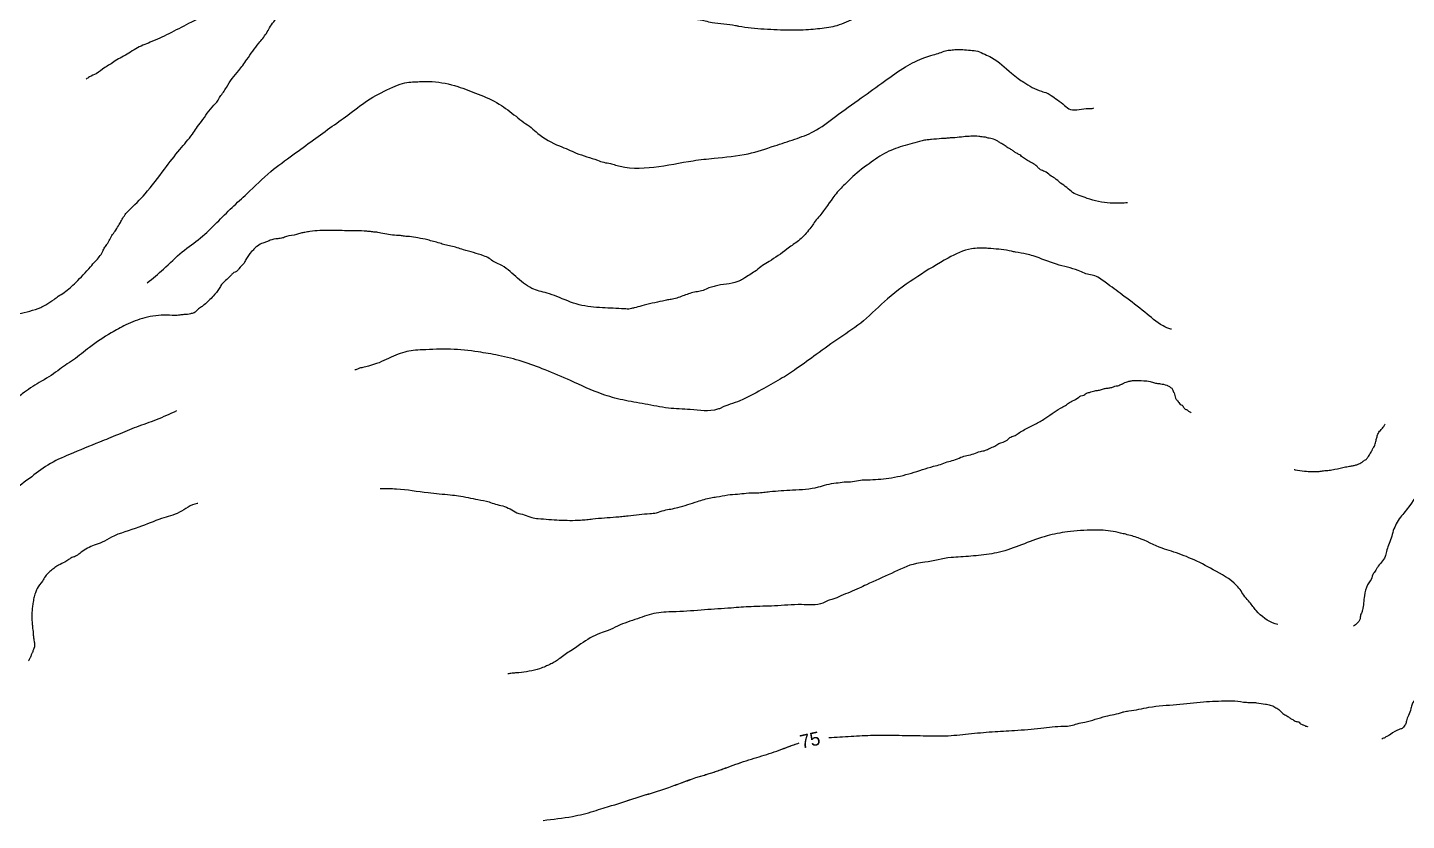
# Model space of a CAD drawing. Extents: x 366044 to 388405, y 4538112 to 4547939.
# Drawn here: x 384464.8 to 384607.1, y 4538176.1 to 4538257.9 of the extents above; entities that cross this region are included whole.
import ezdxf

# ---------------------------------------------------------------- set-up
doc = ezdxf.new("R2010")
doc.units = 0
for name, color, linetype in [('_DOSYADAN_EKLENDI', 7, 'Continuous'), ('Egri_1m', 7, 'Continuous'), ('NADI', 7, 'Continuous'), ('NKOT', 7, 'Continuous')]:
    doc.layers.add(name, color=color, linetype=linetype)

msp = doc.modelspace()

# ---------------------------------------------------------------- linework, layer by layer
at = {"layer": '_DOSYADAN_EKLENDI'}
for points in [[(384500.34, 4538266.9), (384500.22, 4538266.93), (384499.66, 4538266.94), (384496.69, 4538266.43), (384494.51, 4538265.56), (384492.35, 4538264.57), (384490.43, 4538263.6), (384487.83, 4538261.97), (384485.75, 4538260.66), (384483.68, 4538259.49), (384481.4, 4538258.33), (384479.36, 4538257.28), (384477.44, 4538256.4), (384476.68, 4538256.09), (384475.94, 4538255.73), (384475.23, 4538255.27), (384474.49, 4538254.87), (384473.81, 4538254.47), (384473.27, 4538254.1), (384472.74, 4538253.79), (384471.85, 4538253.16), (384471.17, 4538252.82), (384470.81, 4538252.59)], [(384500.34, 4538266.9), (384500.22, 4538266.93), (384499.66, 4538266.94), (384496.69, 4538266.43), (384494.51, 4538265.56), (384492.35, 4538264.57), (384490.43, 4538263.6), (384487.83, 4538261.97), (384485.75, 4538260.66), (384483.68, 4538259.49), (384481.4, 4538258.33), (384479.36, 4538257.28), (384477.44, 4538256.4), (384476.68, 4538256.09), (384475.94, 4538255.73), (384475.23, 4538255.27), (384474.49, 4538254.87), (384473.81, 4538254.47), (384473.27, 4538254.1), (384472.74, 4538253.79), (384471.85, 4538253.16), (384471.17, 4538252.82), (384470.81, 4538252.59)], [(384477.12, 4538231.57), (384478.81, 4538232.99), (384480.74, 4538234.77), (384482.62, 4538236.21), (384484.31, 4538237.79), (384485.89, 4538239.35), (384487.41, 4538240.76), (384489.88, 4538243.06), (384492.17, 4538244.78), (384494.28, 4538246.33), (384496.23, 4538247.73), (384498.04, 4538249.05), (384500.15, 4538250.57), (384502.46, 4538251.76), (384503.49, 4538252.16), (384504.34, 4538252.29), (384505.05, 4538252.33), (384505.75, 4538252.35), (384506.54, 4538252.34), (384509.17, 4538251.83), (384511.27, 4538251.06), (384513.45, 4538250.02), (384515.19, 4538248.76), (384516, 4538248.13), (384516.75, 4538247.59), (384517.44, 4538247), (384519.68, 4538245.7), (384520.58, 4538245.33), (384521.4, 4538244.97), (384523.61, 4538244.23), (384524.25, 4538244.01), (384524.93, 4538243.88), (384525.45, 4538243.73), (384533.49, 4538244.18), (384535.63, 4538244.43), (384539.16, 4538244.9), (384541.87, 4538245.71), (384543.96, 4538246.4), (384545.91, 4538247.19), (384548.16, 4538248.74), (384550.83, 4538250.66), (384553.24, 4538252.4), (384555.4, 4538253.86), (384557.38, 4538254.83), (384558.24, 4538255.11), (384558.92, 4538255.3), (384559.53, 4538255.52), (384560.06, 4538255.6), (384560.65, 4538255.65), (384561.3, 4538255.64), (384562.09, 4538255.57), (384562.85, 4538255.47), (384563.57, 4538255.16), (384564.27, 4538254.83), (384566.33, 4538253.21), (384567.02, 4538252.67), (384567.6, 4538252.28), (384569.43, 4538251.34), (384570.01, 4538251.16), (384570.42, 4538250.91), (384571.09, 4538250.46), (384571.81, 4538249.89), (384572.42, 4538249.47), (384573.33, 4538249.46), (384574.3, 4538249.56), (384574.68, 4538249.58), (384574.82, 4538249.62)], [(384477.12, 4538231.57), (384478.81, 4538232.99), (384480.74, 4538234.77), (384482.62, 4538236.21), (384484.31, 4538237.79), (384485.89, 4538239.35), (384487.41, 4538240.76), (384489.88, 4538243.06), (384492.17, 4538244.78), (384494.28, 4538246.33), (384496.23, 4538247.73), (384498.04, 4538249.05), (384500.15, 4538250.57), (384502.46, 4538251.76), (384503.49, 4538252.16), (384504.34, 4538252.29), (384505.05, 4538252.33), (384505.75, 4538252.35), (384506.54, 4538252.34), (384509.17, 4538251.83), (384511.27, 4538251.06), (384513.45, 4538250.02), (384515.19, 4538248.76), (384516, 4538248.13), (384516.75, 4538247.59), (384517.44, 4538247), (384519.68, 4538245.7), (384520.58, 4538245.33), (384521.4, 4538244.97), (384523.61, 4538244.23), (384524.25, 4538244.01), (384524.93, 4538243.88), (384525.45, 4538243.73), (384533.49, 4538244.18), (384535.63, 4538244.43), (384539.16, 4538244.9), (384541.87, 4538245.71), (384543.96, 4538246.4), (384545.91, 4538247.19), (384548.16, 4538248.74), (384550.83, 4538250.66), (384553.24, 4538252.4), (384555.4, 4538253.86), (384557.38, 4538254.83), (384558.24, 4538255.11), (384558.92, 4538255.3), (384559.53, 4538255.52), (384560.06, 4538255.6), (384560.65, 4538255.65), (384561.3, 4538255.64), (384562.09, 4538255.57), (384562.85, 4538255.47), (384563.57, 4538255.16), (384564.27, 4538254.83), (384566.33, 4538253.21), (384567.02, 4538252.67), (384567.6, 4538252.28), (384569.43, 4538251.34), (384570.01, 4538251.16), (384570.42, 4538250.91), (384571.09, 4538250.46), (384571.81, 4538249.89), (384572.42, 4538249.47), (384573.33, 4538249.46), (384574.3, 4538249.56), (384574.68, 4538249.58), (384574.82, 4538249.62)], [(384582.84, 4538226.77), (384582.77, 4538226.79), (384581.98, 4538227.13), (384580.1, 4538228.54), (384577.98, 4538230.17), (384576.29, 4538231.43), (384575.71, 4538231.85), (384575.1, 4538232.22), (384574.49, 4538232.4), (384573.87, 4538232.56), (384573.23, 4538232.83), (384570.98, 4538233.49), (384568.58, 4538234.35), (384567.88, 4538234.54), (384566.76, 4538234.74), (384566.35, 4538234.83), (384564.21, 4538235.1), (384563.6, 4538235.14), (384562.98, 4538235.15), (384562.21, 4538235.08), (384559.79, 4538234.12), (384556.67, 4538232.23), (384553.54, 4538229.93), (384551.06, 4538227.65), (384548.62, 4538225.9), (384546.18, 4538224.17), (384544.16, 4538222.71), (384542.46, 4538221.62), (384540.51, 4538220.53), (384538.31, 4538219.4), (384537.28, 4538219.03), (384536.45, 4538218.69), (384536.33, 4538218.63), (384536.18, 4538218.58), (384536, 4538218.52), (384533.18, 4538218.48), (384530.92, 4538218.64), (384528.51, 4538219.06), (384526.2, 4538219.48), (384524.09, 4538220.08), (384520.82, 4538221.48), (384518.2, 4538222.59), (384515.83, 4538223.45), (384513.37, 4538224.08), (384511.29, 4538224.44), (384508.44, 4538224.72), (384505.53, 4538224.65), (384504.59, 4538224.58), (384503.7, 4538224.42), (384502.79, 4538224.11), (384500.8, 4538223.23), (384499.97, 4538222.98), (384499.38, 4538222.84), (384498.91, 4538222.7), (384498.73, 4538222.62), (384498.55, 4538222.58)], [(384582.84, 4538226.77), (384582.77, 4538226.79), (384581.98, 4538227.13), (384580.1, 4538228.54), (384577.98, 4538230.17), (384576.29, 4538231.43), (384575.71, 4538231.85), (384575.1, 4538232.22), (384574.49, 4538232.4), (384573.87, 4538232.56), (384573.23, 4538232.83), (384570.98, 4538233.49), (384568.58, 4538234.35), (384567.88, 4538234.54), (384566.76, 4538234.74), (384566.35, 4538234.83), (384564.21, 4538235.1), (384563.6, 4538235.14), (384562.98, 4538235.15), (384562.21, 4538235.08), (384559.79, 4538234.12), (384556.67, 4538232.23), (384553.54, 4538229.93), (384551.06, 4538227.65), (384548.62, 4538225.9), (384546.18, 4538224.17), (384544.16, 4538222.71), (384542.46, 4538221.62), (384540.51, 4538220.53), (384538.31, 4538219.4), (384537.28, 4538219.03), (384536.45, 4538218.69), (384536.33, 4538218.63), (384536.18, 4538218.58), (384536, 4538218.52), (384533.18, 4538218.48), (384530.92, 4538218.64), (384528.51, 4538219.06), (384526.2, 4538219.48), (384524.09, 4538220.08), (384520.82, 4538221.48), (384518.2, 4538222.59), (384515.83, 4538223.45), (384513.37, 4538224.08), (384511.29, 4538224.44), (384508.44, 4538224.72), (384505.53, 4538224.65), (384504.59, 4538224.58), (384503.7, 4538224.42), (384502.79, 4538224.11), (384500.8, 4538223.23), (384499.97, 4538222.98), (384499.38, 4538222.84), (384498.91, 4538222.7), (384498.73, 4538222.62), (384498.55, 4538222.58)], [(384480.15, 4538218.35), (384478.05, 4538217.43), (384476.02, 4538216.68), (384474.07, 4538215.89), (384472.21, 4538215.13), (384469.11, 4538213.86), (384466.86, 4538212.76), (384464.96, 4538211.38), (384462.91, 4538209.74), (384461.48, 4538207.95), (384460.04, 4538206.1), (384458.6, 4538204.33), (384457.31, 4538202.63), (384456.77, 4538201.87), (384456.23, 4538201.24), (384455, 4538199.62), (384454.47, 4538198.92), (384453.99, 4538198.26), (384453.6, 4538197.82), (384453.24, 4538197.33), (384453.11, 4538196.89), (384453.01, 4538196.22), (384452.94, 4538195.43), (384452.84, 4538194.64), (384452.8, 4538192.24), (384452.78, 4538191.06), (384452.75, 4538190.92), (384452.69, 4538190.83), (384452.57, 4538190.72), (384452.48, 4538190.6), (384452.3, 4538190.43), (384452.06, 4538190.31), (384451.92, 4538190.23), (384451.68, 4538190.06), (384451.41, 4538190), (384451.06, 4538189.89), (384450.97, 4538189.83), (384450.61, 4538189.49), (384450.44, 4538189.43), (384450.43, 4538189.43)], [(384480.15, 4538218.35), (384478.05, 4538217.43), (384476.02, 4538216.68), (384474.07, 4538215.89), (384472.21, 4538215.13), (384469.11, 4538213.86), (384466.86, 4538212.76), (384464.96, 4538211.38), (384462.91, 4538209.74), (384461.48, 4538207.95), (384460.04, 4538206.1), (384458.6, 4538204.33), (384457.31, 4538202.63), (384456.77, 4538201.87), (384456.23, 4538201.24), (384455, 4538199.62), (384454.47, 4538198.92), (384453.99, 4538198.26), (384453.6, 4538197.82), (384453.24, 4538197.33), (384453.11, 4538196.89), (384453.01, 4538196.22), (384452.94, 4538195.43), (384452.84, 4538194.64), (384452.8, 4538192.24), (384452.78, 4538191.06), (384452.75, 4538190.92), (384452.69, 4538190.83), (384452.57, 4538190.72), (384452.48, 4538190.6), (384452.3, 4538190.43), (384452.06, 4538190.31), (384451.92, 4538190.23), (384451.68, 4538190.06), (384451.41, 4538190), (384451.06, 4538189.89), (384450.97, 4538189.83), (384450.61, 4538189.49), (384450.44, 4538189.43), (384450.43, 4538189.43)], [(384614.54, 4538217.12), (384613.86, 4538216.13), (384611.94, 4538213.72), (384610.14, 4538211.84), (384609.57, 4538211.17), (384608.95, 4538210.51), (384607.44, 4538208.59), (384606.96, 4538207.95), (384606.48, 4538207.37), (384606.06, 4538206.7), (384605.75, 4538206), (384605.53, 4538205.21), (384605.26, 4538204.48), (384605.04, 4538203.84), (384604.91, 4538203.31), (384604.1, 4538202.17), (384603.95, 4538201.91), (384603.8, 4538201.71), (384603.65, 4538201.45), (384603.37, 4538200.8), (384603.1, 4538200.4), (384602.76, 4538199.26), (384602.56, 4538197.79), (384602.46, 4538197.47), (384602.37, 4538197.26), (384602.31, 4538196.88), (384601.97, 4538196.39), (384601.68, 4538196.16), (384601.64, 4538196.14)], [(384614.54, 4538217.12), (384613.86, 4538216.13), (384611.94, 4538213.72), (384610.14, 4538211.84), (384609.57, 4538211.17), (384608.95, 4538210.51), (384607.44, 4538208.59), (384606.96, 4538207.95), (384606.48, 4538207.37), (384606.06, 4538206.7), (384605.75, 4538206), (384605.53, 4538205.21), (384605.26, 4538204.48), (384605.04, 4538203.84), (384604.91, 4538203.31), (384604.1, 4538202.17), (384603.95, 4538201.91), (384603.8, 4538201.71), (384603.65, 4538201.45), (384603.37, 4538200.8), (384603.1, 4538200.4), (384602.76, 4538199.26), (384602.56, 4538197.79), (384602.46, 4538197.47), (384602.37, 4538197.26), (384602.31, 4538196.88), (384601.97, 4538196.39), (384601.68, 4538196.16), (384601.64, 4538196.14)], [(384593.84, 4538196.29), (384593.56, 4538196.38), (384591.59, 4538197.74), (384590.92, 4538198.6), (384590.43, 4538199.17), (384590.03, 4538199.76), (384589.57, 4538200.33), (384587.16, 4538201.96), (384584.91, 4538203.09), (384582.84, 4538203.86), (384581.9, 4538204.17), (384579.42, 4538205.24), (384578.13, 4538205.61), (384577.6, 4538205.74), (384575.52, 4538206.04), (384574.84, 4538206.05), (384572.1, 4538205.86), (384570.01, 4538205.45), (384567.67, 4538204.64), (384565.36, 4538203.83), (384563.21, 4538203.45), (384561.09, 4538203.28), (384560.12, 4538203.21), (384557.38, 4538202.72), (384556.52, 4538202.59), (384553.94, 4538201.58), (384551.37, 4538200.41), (384550.6, 4538200.04), (384548.73, 4538199.25), (384547.9, 4538198.91), (384547.4, 4538198.77), (384546.86, 4538198.52), (384544.66, 4538198.35), (384541.86, 4538198.22), (384539.45, 4538198.14), (384537.41, 4538198), (384534.65, 4538197.81), (384531.73, 4538197.62), (384529.67, 4538197.48), (384527.72, 4538196.9), (384525.68, 4538196.14), (384524.7, 4538195.68), (384523.9, 4538195.4), (384521.88, 4538194.29), (384521.32, 4538193.89), (384520.69, 4538193.49), (384519.59, 4538192.71), (384519.14, 4538192.42), (384518.67, 4538192.17), (384518.23, 4538191.97), (384517.63, 4538191.74), (384516.54, 4538191.47), (384515.48, 4538191.31), (384515.04, 4538191.29), (384514.54, 4538191.24), (384514.33, 4538191.2)], [(384593.84, 4538196.29), (384593.56, 4538196.38), (384591.59, 4538197.74), (384590.92, 4538198.6), (384590.43, 4538199.17), (384590.03, 4538199.76), (384589.57, 4538200.33), (384587.16, 4538201.96), (384584.91, 4538203.09), (384582.84, 4538203.86), (384581.9, 4538204.17), (384579.42, 4538205.24), (384578.13, 4538205.61), (384577.6, 4538205.74), (384575.52, 4538206.04), (384574.84, 4538206.05), (384572.1, 4538205.86), (384570.01, 4538205.45), (384567.67, 4538204.64), (384565.36, 4538203.83), (384563.21, 4538203.45), (384561.09, 4538203.28), (384560.12, 4538203.21), (384557.38, 4538202.72), (384556.52, 4538202.59), (384553.94, 4538201.58), (384551.37, 4538200.41), (384550.6, 4538200.04), (384548.73, 4538199.25), (384547.9, 4538198.91), (384547.4, 4538198.77), (384546.86, 4538198.52), (384544.66, 4538198.35), (384541.86, 4538198.22), (384539.45, 4538198.14), (384537.41, 4538198), (384534.65, 4538197.81), (384531.73, 4538197.62), (384529.67, 4538197.48), (384527.72, 4538196.9), (384525.68, 4538196.14), (384524.7, 4538195.68), (384523.9, 4538195.4), (384521.88, 4538194.29), (384521.32, 4538193.89), (384520.69, 4538193.49), (384519.59, 4538192.71), (384519.14, 4538192.42), (384518.67, 4538192.17), (384518.23, 4538191.97), (384517.63, 4538191.74), (384516.54, 4538191.47), (384515.48, 4538191.31), (384515.04, 4538191.29), (384514.54, 4538191.24), (384514.33, 4538191.2)]]:
    msp.add_spline(points, degree=3, dxfattribs=at)
at = {"layer": 'Egri_1m'}
for points in [[(384439.91, 4538214.14), (384440.14, 4538214.27), (384440.53, 4538214.53), (384440.91, 4538214.7), (384441.21, 4538214.93), (384441.62, 4538215.18), (384442.54, 4538215.84), (384443.04, 4538216.16), (384443.43, 4538216.47), (384443.82, 4538216.96), (384444.24, 4538217.57), (384444.75, 4538218.18), (384446.16, 4538220.03), (384446.66, 4538220.66), (384447.11, 4538221.18), (384447.17, 4538221.3), (384447.29, 4538221.41), (384447.5, 4538221.5), (384448.06, 4538221.64), (384450.4, 4538223.24), (384451.14, 4538223.75), (384451.91, 4538224.09), (384454.06, 4538224.85), (384454.73, 4538225.1), (384455.38, 4538225.38), (384457.41, 4538225.81), (384458.27, 4538226.09), (384459.12, 4538226.49), (384459.98, 4538226.94), (384460.86, 4538227.22), (384461.66, 4538227.62), (384463.84, 4538228.37), (384466.13, 4538229.04), (384466.64, 4538229.29), (384467.5, 4538229.86), (384467.94, 4538230.18), (384468.56, 4538230.58), (384469.16, 4538231.06), (384469.75, 4538231.61), (384471.27, 4538233.23), (384471.78, 4538233.8), (384472.5, 4538234.76), (384472.68, 4538235.14), (384472.95, 4538235.51), (384473.13, 4538235.8), (384473.25, 4538236.06), (384473.55, 4538236.56), (384473.88, 4538237.02), (384474.24, 4538237.6), (384474.46, 4538238.01), (384475.12, 4538238.93), (384475.21, 4538239.02), (384476.9, 4538240.75), (384478.91, 4538243.32), (384480.5, 4538245.34), (384481.78, 4538246.93), (384482.2, 4538247.54), (384482.71, 4538248.21), (384484, 4538249.91), (384484.39, 4538250.32), (384484.66, 4538250.81), (384484.99, 4538251.24), (384485.29, 4538251.74), (384486.58, 4538253.5), (384487, 4538254.02), (384487.42, 4538254.63), (384488.65, 4538256.31), (384489.42, 4538257.32), (384489.76, 4538257.9), (384490.18, 4538258.51), (384491.43, 4538260.21), (384491.7, 4538260.53), (384491.94, 4538260.73), (384493.86, 4538261.87), (384495.99, 4538263.07), (384498.15, 4538263.97), (384499.09, 4538264.16), (384500.03, 4538264.4), (384502.64, 4538264.6), (384503.46, 4538264.67), (384504.28, 4538264.69), (384506.65, 4538264.65), (384507.44, 4538264.63), (384508.2, 4538264.53), (384510.51, 4538264.32), (384511.27, 4538264.25), (384512.06, 4538264.12), (384514.1, 4538263.58), (384516.61, 4538263.22), (384518.89, 4538262.83), (384519.59, 4538262.64), (384522.01, 4538261.72), (384523.93, 4538260.93), (384524.83, 4538260.56), (384525.67, 4538260.26), (384526.43, 4538260.07), (384527.19, 4538259.79), (384527.89, 4538259.69), (384528.56, 4538259.53), (384530.87, 4538259.26), (384531.45, 4538259.16), (384532.07, 4538259.09), (384532.59, 4538259), (384534.72, 4538258.61), (384535.43, 4538258.45), (384537.85, 4538258.15), (384538.17, 4538258.08), (384540.8, 4538257.78), (384543.52, 4538257.67), (384545.64, 4538257.75), (384546.54, 4538257.83), (384547.48, 4538257.96), (384548.34, 4538258.15), (384550.25, 4538258.91), (384552.9, 4538259.74), (384553.43, 4538259.85), (384555.65, 4538261.36), (384556.81, 4538262.14), (384557.31, 4538262.39), (384557.61, 4538262.56), (384557.9, 4538262.64), (384558.14, 4538262.76), (384558.52, 4538262.84), (384558.93, 4538262.95), (384559.31, 4538263.03), (384559.64, 4538263.11), (384559.96, 4538263.22), (384561.96, 4538263.75), (384562.37, 4538263.83), (384563.28, 4538263.93), (384564.31, 4538263.97), (384564.92, 4538263.96), (384566.39, 4538264.11), (384566.68, 4538264.2), (384567.42, 4538264.33), (384568.15, 4538264.49), (384568.42, 4538264.58), (384568.63, 4538264.69), (384568.8, 4538264.75), (384568.89, 4538264.8), (384569.01, 4538264.86), (384569.13, 4538264.97), (384569.16, 4538264.99)], [(384439.91, 4538214.14), (384440.14, 4538214.27), (384440.53, 4538214.53), (384440.91, 4538214.7), (384441.21, 4538214.93), (384441.62, 4538215.18), (384442.54, 4538215.84), (384443.04, 4538216.16), (384443.43, 4538216.47), (384443.82, 4538216.96), (384444.24, 4538217.57), (384444.75, 4538218.18), (384446.16, 4538220.03), (384446.66, 4538220.66), (384447.11, 4538221.18), (384447.17, 4538221.3), (384447.29, 4538221.41), (384447.5, 4538221.5), (384448.06, 4538221.64), (384450.4, 4538223.24), (384451.14, 4538223.75), (384451.91, 4538224.09), (384454.06, 4538224.85), (384454.73, 4538225.1), (384455.38, 4538225.38), (384457.41, 4538225.81), (384458.27, 4538226.09), (384459.12, 4538226.49), (384459.98, 4538226.94), (384460.86, 4538227.22), (384461.66, 4538227.62), (384463.84, 4538228.37), (384466.13, 4538229.04), (384466.64, 4538229.29), (384467.5, 4538229.86), (384467.94, 4538230.18), (384468.56, 4538230.58), (384469.16, 4538231.06), (384469.75, 4538231.61), (384471.27, 4538233.23), (384471.78, 4538233.8), (384472.5, 4538234.76), (384472.68, 4538235.14), (384472.95, 4538235.51), (384473.13, 4538235.8), (384473.25, 4538236.06), (384473.55, 4538236.56), (384473.88, 4538237.02), (384474.24, 4538237.6), (384474.46, 4538238.01), (384475.12, 4538238.93), (384475.21, 4538239.02), (384476.9, 4538240.75), (384478.91, 4538243.32), (384480.5, 4538245.34), (384481.78, 4538246.93), (384482.2, 4538247.54), (384482.71, 4538248.21), (384484, 4538249.91), (384484.39, 4538250.32), (384484.66, 4538250.81), (384484.99, 4538251.24), (384485.29, 4538251.74), (384486.58, 4538253.5), (384487, 4538254.02), (384487.42, 4538254.63), (384488.65, 4538256.31), (384489.42, 4538257.32), (384489.76, 4538257.9), (384490.18, 4538258.51), (384491.43, 4538260.21), (384491.7, 4538260.53), (384491.94, 4538260.73), (384493.86, 4538261.87), (384495.99, 4538263.07), (384498.15, 4538263.97), (384499.09, 4538264.16), (384500.03, 4538264.4), (384502.64, 4538264.6), (384503.46, 4538264.67), (384504.28, 4538264.69), (384506.65, 4538264.65), (384507.44, 4538264.63), (384508.2, 4538264.53), (384510.51, 4538264.32), (384511.27, 4538264.25), (384512.06, 4538264.12), (384514.1, 4538263.58), (384516.61, 4538263.22), (384518.89, 4538262.83), (384519.59, 4538262.64), (384522.01, 4538261.72), (384523.93, 4538260.93), (384524.83, 4538260.56), (384525.67, 4538260.26), (384526.43, 4538260.07), (384527.19, 4538259.79), (384527.89, 4538259.69), (384528.56, 4538259.53), (384530.87, 4538259.26), (384531.45, 4538259.16), (384532.07, 4538259.09), (384532.59, 4538259), (384534.72, 4538258.61), (384535.43, 4538258.45), (384537.85, 4538258.15), (384538.17, 4538258.08), (384540.8, 4538257.78), (384543.52, 4538257.67), (384545.64, 4538257.75), (384546.54, 4538257.83), (384547.48, 4538257.96), (384548.34, 4538258.15), (384550.25, 4538258.91), (384552.9, 4538259.74), (384553.43, 4538259.85), (384555.65, 4538261.36), (384556.81, 4538262.14), (384557.31, 4538262.39), (384557.61, 4538262.56), (384557.9, 4538262.64), (384558.14, 4538262.76), (384558.52, 4538262.84), (384558.93, 4538262.95), (384559.31, 4538263.03), (384559.64, 4538263.11), (384559.96, 4538263.22), (384561.96, 4538263.75), (384562.37, 4538263.83), (384563.28, 4538263.93), (384564.31, 4538263.97), (384564.92, 4538263.96), (384566.39, 4538264.11), (384566.68, 4538264.2), (384567.42, 4538264.33), (384568.15, 4538264.49), (384568.42, 4538264.58), (384568.63, 4538264.69), (384568.8, 4538264.75), (384568.89, 4538264.8), (384569.01, 4538264.86), (384569.13, 4538264.97), (384569.16, 4538264.99)], [(384578.32, 4538239.82), (384577.96, 4538239.81), (384577.29, 4538239.8), (384576.53, 4538239.81), (384574.13, 4538240.29), (384573.32, 4538240.59), (384572.65, 4538240.9), (384572.04, 4538241.41), (384571.41, 4538241.86), (384570.8, 4538242.37), (384570.31, 4538242.67), (384569.76, 4538243.06), (384569.52, 4538243.15), (384569.18, 4538243.36), (384568.95, 4538243.6), (384567.99, 4538244.2), (384567.58, 4538244.47), (384567.18, 4538244.77), (384566.86, 4538244.95), (384566.57, 4538245.13), (384566.28, 4538245.34), (384565.96, 4538245.52), (384565.58, 4538245.79), (384565.21, 4538246), (384564.92, 4538246.18), (384564.34, 4538246.43), (384564.04, 4538246.49), (384563.84, 4538246.55), (384563.46, 4538246.62), (384563.17, 4538246.65), (384562.96, 4538246.68), (384562.14, 4538246.7), (384561.38, 4538246.65), (384560.5, 4538246.55), (384560, 4538246.53), (384559.56, 4538246.48), (384559.12, 4538246.46), (384558.07, 4538246.36), (384557.63, 4538246.33), (384557.1, 4538246.23), (384555.1, 4538245.67), (384553.21, 4538244.92), (384551.43, 4538243.71), (384550.84, 4538243.29), (384549.14, 4538241.73), (384548.61, 4538241.21), (384548.1, 4538240.61), (384546.54, 4538238.5), (384546.06, 4538237.92), (384545.73, 4538237.43), (384545.28, 4538236.85), (384544.75, 4538236.27), (384544.21, 4538235.81), (384543.68, 4538235.44), (384543.15, 4538235.04), (384541.31, 4538233.78), (384540.63, 4538233.35), (384540, 4538232.86), (384538.82, 4538232.09), (384538.35, 4538231.81), (384537.2, 4538231.48), (384536.02, 4538231.29), (384535.5, 4538231.15), (384534.97, 4538230.99), (384534.35, 4538230.73), (384533.76, 4538230.63), (384532.55, 4538230.27), (384531.93, 4538230.04), (384531.34, 4538229.88), (384530.84, 4538229.8), (384530.32, 4538229.69), (384528.17, 4538229.2), (384527.38, 4538228.98), (384527.23, 4538228.95), (384526.99, 4538228.89), (384526.35, 4538228.88), (384524.12, 4538229), (384521.7, 4538229.31), (384519.4, 4538230.16), (384518.41, 4538230.5), (384517.59, 4538230.72), (384516.84, 4538231), (384515.16, 4538232.23), (384513.51, 4538233.46), (384512.93, 4538233.73), (384512.41, 4538234.09), (384511.85, 4538234.36), (384509.76, 4538234.98), (384508.47, 4538235.36), (384507.86, 4538235.48), (384507.31, 4538235.67), (384506.67, 4538235.83), (384506.08, 4538236.01), (384505.06, 4538236.2), (384504.18, 4538236.34), (384503.69, 4538236.37), (384503.28, 4538236.44), (384502.87, 4538236.47), (384501.23, 4538236.71), (384500.94, 4538236.77), (384500.53, 4538236.81), (384500.04, 4538236.87), (384499.51, 4538236.91), (384497.49, 4538236.95), (384495.47, 4538236.98), (384494.94, 4538236.96), (384493.91, 4538236.86), (384493.39, 4538236.78), (384492.97, 4538236.7), (384492.53, 4538236.56), (384491.5, 4538236.34), (384491.09, 4538236.2), (384490.59, 4538236.12), (384489.8, 4538235.96), (384489.44, 4538235.79), (384489.06, 4538235.68), (384488.5, 4538235.37), (384488.2, 4538235.11), (384487.9, 4538234.79), (384487.3, 4538233.98), (384487.12, 4538233.6), (384486.59, 4538233.03), (384486.35, 4538232.74), (384486.08, 4538232.63), (384485.87, 4538232.45), (384485.66, 4538232.22), (384484.8, 4538231.39), (384484.56, 4538230.98), (384483.93, 4538230.2), (384483.01, 4538229.31), (384482.71, 4538229.08), (384482.33, 4538228.82), (384481.97, 4538228.48), (384481.76, 4538228.42), (384481.59, 4538228.37), (384481.29, 4538228.31), (384480.91, 4538228.29), (384480.5, 4538228.24), (384480.21, 4538228.21), (384479.15, 4538228.23), (384476.87, 4538227.95), (384474.92, 4538227.22), (384474.15, 4538226.82), (384473.41, 4538226.4), (384471.16, 4538224.91), (384469.5, 4538223.62), (384468.67, 4538223.08), (384467.9, 4538222.5), (384465.98, 4538221.28), (384464.23, 4538220.11), (384463.69, 4538219.7), (384463.04, 4538219.31), (384462.33, 4538218.82), (384461.68, 4538218.3), (384459.43, 4538216.67), (384458.8, 4538216.33), (384458.18, 4538215.84), (384456.49, 4538214.7), (384456.08, 4538214.36), (384454.35, 4538212.66), (384453.78, 4538212.08), (384453.48, 4538211.65), (384452.22, 4538209.94), (384450.96, 4538208.11), (384450.66, 4538207.5), (384449.04, 4538205.19), (384448.44, 4538204.38), (384448.32, 4538204.18), (384448.11, 4538203.68), (384447.18, 4538200.94), (384446.94, 4538200.13), (384446.83, 4538199.37), (384446.8, 4538198.84), (384446.49, 4538196.56), (384446.46, 4538196.09), (384446.37, 4538195.89), (384446.27, 4538195.48), (384446.17, 4538194.96), (384445.99, 4538194.37), (384445.89, 4538193.88), (384445.73, 4538193.18), (384445.7, 4538192.89), (384445.55, 4538192.36), (384445.36, 4538191.6), (384445.23, 4538191.28), (384444.58, 4538190.53), (384444.13, 4538190.16), (384443.04, 4538189.42), (384442.51, 4538189.22), (384441.47, 4538188.68), (384440.62, 4538188.37), (384440.35, 4538188.26), (384440.05, 4538187.97), (384439.99, 4538187.88), (384439.9, 4538187.8), (384439.81, 4538187.68), (384439.72, 4538187.51), (384439.6, 4538187.22), (384439.51, 4538187.04), (384439.46, 4538186.96)], [(384578.32, 4538239.82), (384577.96, 4538239.81), (384577.29, 4538239.8), (384576.53, 4538239.81), (384574.13, 4538240.29), (384573.32, 4538240.59), (384572.65, 4538240.9), (384572.04, 4538241.41), (384571.41, 4538241.86), (384570.8, 4538242.37), (384570.31, 4538242.67), (384569.76, 4538243.06), (384569.52, 4538243.15), (384569.18, 4538243.36), (384568.95, 4538243.6), (384567.99, 4538244.2), (384567.58, 4538244.47), (384567.18, 4538244.77), (384566.86, 4538244.95), (384566.57, 4538245.13), (384566.28, 4538245.34), (384565.96, 4538245.52), (384565.58, 4538245.79), (384565.21, 4538246), (384564.92, 4538246.18), (384564.34, 4538246.43), (384564.04, 4538246.49), (384563.84, 4538246.55), (384563.46, 4538246.62), (384563.17, 4538246.65), (384562.96, 4538246.68), (384562.14, 4538246.7), (384561.38, 4538246.65), (384560.5, 4538246.55), (384560, 4538246.53), (384559.56, 4538246.48), (384559.12, 4538246.46), (384558.07, 4538246.36), (384557.63, 4538246.33), (384557.1, 4538246.23), (384555.1, 4538245.67), (384553.21, 4538244.92), (384551.43, 4538243.71), (384550.84, 4538243.29), (384549.14, 4538241.73), (384548.61, 4538241.21), (384548.1, 4538240.61), (384546.54, 4538238.5), (384546.06, 4538237.92), (384545.73, 4538237.43), (384545.28, 4538236.85), (384544.75, 4538236.27), (384544.21, 4538235.81), (384543.68, 4538235.44), (384543.15, 4538235.04), (384541.31, 4538233.78), (384540.63, 4538233.35), (384540, 4538232.86), (384538.82, 4538232.09), (384538.35, 4538231.81), (384537.2, 4538231.48), (384536.02, 4538231.29), (384535.5, 4538231.15), (384534.97, 4538230.99), (384534.35, 4538230.73), (384533.76, 4538230.63), (384532.55, 4538230.27), (384531.93, 4538230.04), (384531.34, 4538229.88), (384530.84, 4538229.8), (384530.32, 4538229.69), (384528.17, 4538229.2), (384527.38, 4538228.98), (384527.23, 4538228.95), (384526.99, 4538228.89), (384526.35, 4538228.88), (384524.12, 4538229), (384521.7, 4538229.31), (384519.4, 4538230.16), (384518.41, 4538230.5), (384517.59, 4538230.72), (384516.84, 4538231), (384515.16, 4538232.23), (384513.51, 4538233.46), (384512.93, 4538233.73), (384512.41, 4538234.09), (384511.85, 4538234.36), (384509.76, 4538234.98), (384508.47, 4538235.36), (384507.86, 4538235.48), (384507.31, 4538235.67), (384506.67, 4538235.83), (384506.08, 4538236.01), (384505.06, 4538236.2), (384504.18, 4538236.34), (384503.69, 4538236.37), (384503.28, 4538236.44), (384502.87, 4538236.47), (384501.23, 4538236.71), (384500.94, 4538236.77), (384500.53, 4538236.81), (384500.04, 4538236.87), (384499.51, 4538236.91), (384497.49, 4538236.95), (384495.47, 4538236.98), (384494.94, 4538236.96), (384493.91, 4538236.86), (384493.39, 4538236.78), (384492.97, 4538236.7), (384492.53, 4538236.56), (384491.5, 4538236.34), (384491.09, 4538236.2), (384490.59, 4538236.12), (384489.8, 4538235.96), (384489.44, 4538235.79), (384489.06, 4538235.68), (384488.5, 4538235.37), (384488.2, 4538235.11), (384487.9, 4538234.79), (384487.3, 4538233.98), (384487.12, 4538233.6), (384486.59, 4538233.03), (384486.35, 4538232.74), (384486.08, 4538232.63), (384485.87, 4538232.45), (384485.66, 4538232.22), (384484.8, 4538231.39), (384484.56, 4538230.98), (384483.93, 4538230.2), (384483.01, 4538229.31), (384482.71, 4538229.08), (384482.33, 4538228.82), (384481.97, 4538228.48), (384481.76, 4538228.42), (384481.59, 4538228.37), (384481.29, 4538228.31), (384480.91, 4538228.29), (384480.5, 4538228.24), (384480.21, 4538228.21), (384479.15, 4538228.23), (384476.87, 4538227.95), (384474.92, 4538227.22), (384474.15, 4538226.82), (384473.41, 4538226.4), (384471.16, 4538224.91), (384469.5, 4538223.62), (384468.67, 4538223.08), (384467.9, 4538222.5), (384465.98, 4538221.28), (384464.23, 4538220.11), (384463.69, 4538219.7), (384463.04, 4538219.31), (384462.33, 4538218.82), (384461.68, 4538218.3), (384459.43, 4538216.67), (384458.8, 4538216.33), (384458.18, 4538215.84), (384456.49, 4538214.7), (384456.08, 4538214.36), (384454.35, 4538212.66), (384453.78, 4538212.08), (384453.48, 4538211.65), (384452.22, 4538209.94), (384450.96, 4538208.11), (384450.66, 4538207.5), (384449.04, 4538205.19), (384448.44, 4538204.38), (384448.32, 4538204.18), (384448.11, 4538203.68), (384447.18, 4538200.94), (384446.94, 4538200.13), (384446.83, 4538199.37), (384446.8, 4538198.84), (384446.49, 4538196.56), (384446.46, 4538196.09), (384446.37, 4538195.89), (384446.27, 4538195.48), (384446.17, 4538194.96), (384445.99, 4538194.37), (384445.89, 4538193.88), (384445.73, 4538193.18), (384445.7, 4538192.89), (384445.55, 4538192.36), (384445.36, 4538191.6), (384445.23, 4538191.28), (384444.58, 4538190.53), (384444.13, 4538190.16), (384443.04, 4538189.42), (384442.51, 4538189.22), (384441.47, 4538188.68), (384440.62, 4538188.37), (384440.35, 4538188.26), (384440.05, 4538187.97), (384439.99, 4538187.88), (384439.9, 4538187.8), (384439.81, 4538187.68), (384439.72, 4538187.51), (384439.6, 4538187.22), (384439.51, 4538187.04), (384439.46, 4538186.96)], [(384501.17, 4538210.33), (384502.85, 4538210.31), (384506.12, 4538209.91), (384508.41, 4538209.69), (384509.24, 4538209.59), (384511.26, 4538209.2), (384512.41, 4538208.95), (384513.06, 4538208.73), (384513.82, 4538208.54), (384514.58, 4538208.23), (384515.28, 4538207.84), (384516.04, 4538207.62), (384516.81, 4538207.34), (384517.48, 4538207.24), (384519.66, 4538207.08), (384521.84, 4538207.08), (384522.49, 4538207.13), (384523.11, 4538207.2), (384525.51, 4538207.4), (384526.13, 4538207.45), (384526.77, 4538207.53), (384529.02, 4538207.75), (384529.7, 4538207.83), (384530.47, 4538208.08), (384531.18, 4538208.22), (384531.89, 4538208.38), (384533.93, 4538209), (384534.62, 4538209.22), (384535.3, 4538209.39), (384535.89, 4538209.47), (384537.04, 4538209.68), (384538.05, 4538209.76), (384538.96, 4538209.86), (384540.08, 4538209.9), (384540.76, 4538209.95), (384541.38, 4538210.02), (384543.74, 4538210.19), (384546.4, 4538210.5), (384547.26, 4538210.75), (384548.24, 4538210.91), (384549.06, 4538211.02), (384549.92, 4538211.06), (384550.75, 4538211.2), (384551.49, 4538211.24), (384553.67, 4538211.41), (384556.01, 4538211.93), (384558.29, 4538212.63), (384559, 4538212.83), (384559.68, 4538213.08), (384560.39, 4538213.27), (384561.11, 4538213.56), (384561.73, 4538213.75), (384562.44, 4538213.92), (384563.12, 4538214.17), (384563.65, 4538214.28), (384564.07, 4538214.48), (384564.61, 4538214.71), (384565.02, 4538214.97), (384565.88, 4538215.34), (384566.18, 4538215.6), (384566.6, 4538215.77), (384567.02, 4538216.02), (384568.09, 4538216.63), (384568.65, 4538216.91), (384569.66, 4538217.48), (384571.39, 4538218.63), (384571.9, 4538218.92), (384572.32, 4538219.21), (384572.64, 4538219.38), (384573.24, 4538219.72), (384573.51, 4538219.9), (384573.8, 4538219.98), (384573.98, 4538220.12), (384574.19, 4538220.21), (384574.4, 4538220.26), (384574.93, 4538220.43), (384575.32, 4538220.48), (384575.73, 4538220.6), (384576.12, 4538220.68), (384576.5, 4538220.73), (384576.86, 4538220.84), (384577, 4538220.9), (384577.3, 4538220.95), (384577.72, 4538221.12), (384577.83, 4538221.15), (384577.92, 4538221.21), (384578.04, 4538221.27), (384578.28, 4538221.35), (384578.46, 4538221.41), (384578.58, 4538221.43), (384578.72, 4538221.46), (384578.93, 4538221.49), (384579.99, 4538221.47), (384580.64, 4538221.4), (384580.9, 4538221.31), (384581.31, 4538221.21), (384581.7, 4538221.15), (384582.37, 4538220.99), (384582.49, 4538220.93), (384582.63, 4538220.86), (384582.87, 4538220.68), (384582.95, 4538220.56), (384583.01, 4538220.39), (384583.12, 4538220.21), (384583.21, 4538219.94), (384583.26, 4538219.67), (384583.35, 4538219.55), (384583.41, 4538219.47), (384583.49, 4538219.38), (384583.61, 4538219.2), (384583.75, 4538219.02), (384583.96, 4538218.93), (384584.07, 4538218.78), (384584.16, 4538218.63), (384584.25, 4538218.54), (384584.39, 4538218.48), (384584.51, 4538218.42), (384584.6, 4538218.33), (384584.74, 4538218.26), (384584.87, 4538218.16)], [(384501.17, 4538210.33), (384502.85, 4538210.31), (384506.12, 4538209.91), (384508.41, 4538209.69), (384509.24, 4538209.59), (384511.26, 4538209.2), (384512.41, 4538208.95), (384513.06, 4538208.73), (384513.82, 4538208.54), (384514.58, 4538208.23), (384515.28, 4538207.84), (384516.04, 4538207.62), (384516.81, 4538207.34), (384517.48, 4538207.24), (384519.66, 4538207.08), (384521.84, 4538207.08), (384522.49, 4538207.13), (384523.11, 4538207.2), (384525.51, 4538207.4), (384526.13, 4538207.45), (384526.77, 4538207.53), (384529.02, 4538207.75), (384529.7, 4538207.83), (384530.47, 4538208.08), (384531.18, 4538208.22), (384531.89, 4538208.38), (384533.93, 4538209), (384534.62, 4538209.22), (384535.3, 4538209.39), (384535.89, 4538209.47), (384537.04, 4538209.68), (384538.05, 4538209.76), (384538.96, 4538209.86), (384540.08, 4538209.9), (384540.76, 4538209.95), (384541.38, 4538210.02), (384543.74, 4538210.19), (384546.4, 4538210.5), (384547.26, 4538210.75), (384548.24, 4538210.91), (384549.06, 4538211.02), (384549.92, 4538211.06), (384550.75, 4538211.2), (384551.49, 4538211.24), (384553.67, 4538211.41), (384556.01, 4538211.93), (384558.29, 4538212.63), (384559, 4538212.83), (384559.68, 4538213.08), (384560.39, 4538213.27), (384561.11, 4538213.56), (384561.73, 4538213.75), (384562.44, 4538213.92), (384563.12, 4538214.17), (384563.65, 4538214.28), (384564.07, 4538214.48), (384564.61, 4538214.71), (384565.02, 4538214.97), (384565.88, 4538215.34), (384566.18, 4538215.6), (384566.6, 4538215.77), (384567.02, 4538216.02), (384568.09, 4538216.63), (384568.65, 4538216.91), (384569.66, 4538217.48), (384571.39, 4538218.63), (384571.9, 4538218.92), (384572.32, 4538219.21), (384572.64, 4538219.38), (384573.24, 4538219.72), (384573.51, 4538219.9), (384573.8, 4538219.98), (384573.98, 4538220.12), (384574.19, 4538220.21), (384574.4, 4538220.26), (384574.93, 4538220.43), (384575.32, 4538220.48), (384575.73, 4538220.6), (384576.12, 4538220.68), (384576.5, 4538220.73), (384576.86, 4538220.84), (384577, 4538220.9), (384577.3, 4538220.95), (384577.72, 4538221.12), (384577.83, 4538221.15), (384577.92, 4538221.21), (384578.04, 4538221.27), (384578.28, 4538221.35), (384578.46, 4538221.41), (384578.58, 4538221.43), (384578.72, 4538221.46), (384578.93, 4538221.49), (384579.99, 4538221.47), (384580.64, 4538221.4), (384580.9, 4538221.31), (384581.31, 4538221.21), (384581.7, 4538221.15), (384582.37, 4538220.99), (384582.49, 4538220.93), (384582.63, 4538220.86), (384582.87, 4538220.68), (384582.95, 4538220.56), (384583.01, 4538220.39), (384583.12, 4538220.21), (384583.21, 4538219.94), (384583.26, 4538219.67), (384583.35, 4538219.55), (384583.41, 4538219.47), (384583.49, 4538219.38), (384583.61, 4538219.2), (384583.75, 4538219.02), (384583.96, 4538218.93), (384584.07, 4538218.78), (384584.16, 4538218.63), (384584.25, 4538218.54), (384584.39, 4538218.48), (384584.51, 4538218.42), (384584.6, 4538218.33), (384584.74, 4538218.26), (384584.87, 4538218.16)], [(384595.51, 4538212.3), (384595.61, 4538212.27), (384596.58, 4538212.14), (384598.11, 4538212.11), (384598.53, 4538212.17), (384599.12, 4538212.22), (384599.71, 4538212.32), (384600.83, 4538212.57), (384601.34, 4538212.65), (384601.72, 4538212.73), (384602.05, 4538212.82), (384602.52, 4538213.07), (384602.79, 4538213.25), (384602.94, 4538213.33), (384603.03, 4538213.42), (384603.12, 4538213.56), (384603.24, 4538213.74), (384603.33, 4538213.91), (384603.45, 4538214.09), (384603.55, 4538214.27), (384603.67, 4538214.53), (384603.79, 4538214.7), (384603.95, 4538215.2), (384604.04, 4538215.58), (384604.16, 4538215.96), (384604.41, 4538216.34), (384604.71, 4538216.66), (384604.89, 4538216.96), (384604.91, 4538216.99)], [(384595.51, 4538212.3), (384595.61, 4538212.27), (384596.58, 4538212.14), (384598.11, 4538212.11), (384598.53, 4538212.17), (384599.12, 4538212.22), (384599.71, 4538212.32), (384600.83, 4538212.57), (384601.34, 4538212.65), (384601.72, 4538212.73), (384602.05, 4538212.82), (384602.52, 4538213.07), (384602.79, 4538213.25), (384602.94, 4538213.33), (384603.03, 4538213.42), (384603.12, 4538213.56), (384603.24, 4538213.74), (384603.33, 4538213.91), (384603.45, 4538214.09), (384603.55, 4538214.27), (384603.67, 4538214.53), (384603.79, 4538214.7), (384603.95, 4538215.2), (384604.04, 4538215.58), (384604.16, 4538215.96), (384604.41, 4538216.34), (384604.71, 4538216.66), (384604.89, 4538216.96), (384604.91, 4538216.99)], [(384482.33, 4538208.8), (384482.27, 4538208.79), (384480.44, 4538207.88), (384479.53, 4538207.51), (384478.61, 4538207.23), (384476.25, 4538206.34), (384473.42, 4538205.3), (384472.47, 4538204.79), (384471.64, 4538204.48), (384470.31, 4538203.77), (384469.99, 4538203.51), (384469.72, 4538203.34), (384469.34, 4538203.2), (384469.01, 4538203), (384468.62, 4538202.74), (384467.97, 4538202.43), (384467.59, 4538202.17), (384467.38, 4538202), (384466.99, 4538201.71), (384466.61, 4538201.28), (384466.3, 4538200.78), (384465.76, 4538200), (384465.58, 4538199.56), (384465.42, 4538199.04), (384465.33, 4538198.48), (384465.26, 4538197.99), (384465.22, 4538197.43), (384465.21, 4538196.84), (384465.26, 4538196.31), (384465.28, 4538195.9), (384465.34, 4538195.58), (384465.36, 4538195.2), (384465.41, 4538194.82), (384465.44, 4538194.55), (384465.47, 4538194.43), (384465.49, 4538194.23), (384465.49, 4538194.02), (384465.46, 4538193.91), (384465.39, 4538193.73), (384465.33, 4538193.59), (384465.27, 4538193.41), (384465.21, 4538193.32), (384465.15, 4538193.18), (384465.12, 4538193.03), (384465.03, 4538192.86), (384464.97, 4538192.77), (384464.91, 4538192.6), (384464.87, 4538192.54)], [(384482.33, 4538208.8), (384482.27, 4538208.79), (384480.44, 4538207.88), (384479.53, 4538207.51), (384478.61, 4538207.23), (384476.25, 4538206.34), (384473.42, 4538205.3), (384472.47, 4538204.79), (384471.64, 4538204.48), (384470.31, 4538203.77), (384469.99, 4538203.51), (384469.72, 4538203.34), (384469.34, 4538203.2), (384469.01, 4538203), (384468.62, 4538202.74), (384467.97, 4538202.43), (384467.59, 4538202.17), (384467.38, 4538202), (384466.99, 4538201.71), (384466.61, 4538201.28), (384466.3, 4538200.78), (384465.76, 4538200), (384465.58, 4538199.56), (384465.42, 4538199.04), (384465.33, 4538198.48), (384465.26, 4538197.99), (384465.22, 4538197.43), (384465.21, 4538196.84), (384465.26, 4538196.31), (384465.28, 4538195.9), (384465.34, 4538195.58), (384465.36, 4538195.2), (384465.41, 4538194.82), (384465.44, 4538194.55), (384465.47, 4538194.43), (384465.49, 4538194.23), (384465.49, 4538194.02), (384465.46, 4538193.91), (384465.39, 4538193.73), (384465.33, 4538193.59), (384465.27, 4538193.41), (384465.21, 4538193.32), (384465.15, 4538193.18), (384465.12, 4538193.03), (384465.03, 4538192.86), (384464.97, 4538192.77), (384464.91, 4538192.6), (384464.87, 4538192.54)]]:
    msp.add_spline(points, degree=3, dxfattribs=at)
at = {"layer": 'NADI'}
for points in [[(384626.49, 4538217.33), (384625.56, 4538215.61), (384623.67, 4538213.15), (384622.06, 4538211.09), (384620.8, 4538209.44), (384619.48, 4538207.59), (384618.07, 4538205.88), (384616.84, 4538204.11), (384616.62, 4538203.41), (384616.32, 4538202.72), (384616.13, 4538202.04), (384616.06, 4538201.43), (384616.02, 4538199.17), (384616.01, 4538198.5), (384616.03, 4538197.82), (384616.01, 4538196.86), (384615.94, 4538195.86), (384615.81, 4538195.42), (384615.63, 4538195.02), (384615.54, 4538194.64), (384615.36, 4538194.38), (384614.97, 4538193.77), (384614.78, 4538193.39), (384614.51, 4538193.04), (384614.36, 4538192.78), (384614.27, 4538192.66), (384614.21, 4538192.55), (384614.12, 4538192.49), (384614, 4538192.35), (384613.14, 4538191.75), (384612.64, 4538191.55), (384612.14, 4538191.38), (384611.55, 4538191.3), (384611.05, 4538191.14), (384610.64, 4538191.05), (384610.35, 4538190.97), (384610.08, 4538190.86), (384609.81, 4538190.72), (384609.61, 4538190.57), (384609.25, 4538190.29), (384609.01, 4538190.14), (384608.92, 4538190.03), (384608.74, 4538189.68), (384608.62, 4538189.51), (384608.53, 4538189.24), (384608.35, 4538188.95), (384608.2, 4538188.75), (384607.78, 4538188.26), (384607.63, 4538187.88), (384607.56, 4538187.62), (384607.32, 4538186.89), (384607.1, 4538186.36), (384607.01, 4538185.98), (384606.95, 4538185.9), (384606.8, 4538185.72), (384606.65, 4538185.58), (384606.36, 4538185.47), (384605.47, 4538184.96), (384605.29, 4538184.84), (384605.14, 4538184.76), (384604.99, 4538184.7), (384604.88, 4538184.61), (384604.73, 4538184.56), (384604.57, 4538184.48)], [(384626.49, 4538217.33), (384625.56, 4538215.61), (384623.67, 4538213.15), (384622.06, 4538211.09), (384620.8, 4538209.44), (384619.48, 4538207.59), (384618.07, 4538205.88), (384616.84, 4538204.11), (384616.62, 4538203.41), (384616.32, 4538202.72), (384616.13, 4538202.04), (384616.06, 4538201.43), (384616.02, 4538199.17), (384616.01, 4538198.5), (384616.03, 4538197.82), (384616.01, 4538196.86), (384615.94, 4538195.86), (384615.81, 4538195.42), (384615.63, 4538195.02), (384615.54, 4538194.64), (384615.36, 4538194.38), (384614.97, 4538193.77), (384614.78, 4538193.39), (384614.51, 4538193.04), (384614.36, 4538192.78), (384614.27, 4538192.66), (384614.21, 4538192.55), (384614.12, 4538192.49), (384614, 4538192.35), (384613.14, 4538191.75), (384612.64, 4538191.55), (384612.14, 4538191.38), (384611.55, 4538191.3), (384611.05, 4538191.14), (384610.64, 4538191.05), (384610.35, 4538190.97), (384610.08, 4538190.86), (384609.81, 4538190.72), (384609.61, 4538190.57), (384609.25, 4538190.29), (384609.01, 4538190.14), (384608.92, 4538190.03), (384608.74, 4538189.68), (384608.62, 4538189.51), (384608.53, 4538189.24), (384608.35, 4538188.95), (384608.2, 4538188.75), (384607.78, 4538188.26), (384607.63, 4538187.88), (384607.56, 4538187.62), (384607.32, 4538186.89), (384607.1, 4538186.36), (384607.01, 4538185.98), (384606.95, 4538185.9), (384606.8, 4538185.72), (384606.65, 4538185.58), (384606.36, 4538185.47), (384605.47, 4538184.96), (384605.29, 4538184.84), (384605.14, 4538184.76), (384604.99, 4538184.7), (384604.88, 4538184.61), (384604.73, 4538184.56), (384604.57, 4538184.48)], [(384547.47, 4538184.62), (384549.77, 4538184.77), (384552.08, 4538184.87), (384554.73, 4538184.86), (384557.23, 4538184.82), (384559.5, 4538184.81), (384561.9, 4538185.01), (384564.35, 4538185.23), (384566.65, 4538185.37), (384569.37, 4538185.59), (384571.73, 4538185.81), (384572.47, 4538185.86), (384573.12, 4538186.06), (384573.89, 4538186.22), (384576.08, 4538186.83), (384577.8, 4538187.25), (384577.94, 4538187.3), (384578.45, 4538187.38), (384580.52, 4538187.76), (384583.38, 4538188.04), (384586.16, 4538188.32), (384588.61, 4538188.42), (384589.4, 4538188.41), (384590.58, 4538188.27), (384591.14, 4538188.26), (384591.64, 4538188.22), (384592.55, 4538188.09), (384593.05, 4538187.99), (384593.32, 4538187.9), (384593.52, 4538187.78), (384593.93, 4538187.51), (384594.36, 4538187.12), (384594.77, 4538186.87), (384595.06, 4538186.66), (384595.36, 4538186.48), (384595.71, 4538186.3), (384596.03, 4538186.21), (384596.17, 4538186.06), (384596.35, 4538185.99), (384596.44, 4538185.93), (384596.61, 4538185.87), (384596.7, 4538185.81), (384596.85, 4538185.78), (384596.9, 4538185.74)], [(384547.47, 4538184.62), (384549.77, 4538184.77), (384552.08, 4538184.87), (384554.73, 4538184.86), (384557.23, 4538184.82), (384559.5, 4538184.81), (384561.9, 4538185.01), (384564.35, 4538185.23), (384566.65, 4538185.37), (384569.37, 4538185.59), (384571.73, 4538185.81), (384572.47, 4538185.86), (384573.12, 4538186.06), (384573.89, 4538186.22), (384576.08, 4538186.83), (384577.8, 4538187.25), (384577.94, 4538187.3), (384578.45, 4538187.38), (384580.52, 4538187.76), (384583.38, 4538188.04), (384586.16, 4538188.32), (384588.61, 4538188.42), (384589.4, 4538188.41), (384590.58, 4538188.27), (384591.14, 4538188.26), (384591.64, 4538188.22), (384592.55, 4538188.09), (384593.05, 4538187.99), (384593.32, 4538187.9), (384593.52, 4538187.78), (384593.93, 4538187.51), (384594.36, 4538187.12), (384594.77, 4538186.87), (384595.06, 4538186.66), (384595.36, 4538186.48), (384595.71, 4538186.3), (384596.03, 4538186.21), (384596.17, 4538186.06), (384596.35, 4538185.99), (384596.44, 4538185.93), (384596.61, 4538185.87), (384596.7, 4538185.81), (384596.85, 4538185.78), (384596.9, 4538185.74)], [(384518, 4538176.08), (384521.01, 4538176.49), (384523.23, 4538177.04), (384524.18, 4538177.35), (384525.06, 4538177.6), (384527.58, 4538178.41), (384530.13, 4538179.2), (384530.96, 4538179.48), (384533.75, 4538180.49), (384535.77, 4538181.11), (384537.87, 4538181.87), (384540.04, 4538182.57), (384542.11, 4538183.24), (384544.13, 4538183.98), (384544.42, 4538184.07)], [(384526.69, 4538178.13), (384527.58, 4538178.41), (384530.13, 4538179.2), (384530.96, 4538179.48), (384531.66, 4538179.73), (384532.36, 4538179.99), (384533.05, 4538180.24), (384533.75, 4538180.49), (384534.25, 4538180.65), (384534.76, 4538180.8), (384535.27, 4538180.95), (384535.77, 4538181.11), (384536.29, 4538181.3), (384536.82, 4538181.49), (384537.87, 4538181.87), (384540.04, 4538182.57), (384542.11, 4538183.24), (384543.12, 4538183.61), (384543.62, 4538183.8), (384544.13, 4538183.98), (384544.42, 4538184.07)]]:
    msp.add_spline(points, degree=3, dxfattribs=at)

# ---------------------------------------------------------------- texts
at = {"layer": 'NKOT'}
msp.add_text('75', height=1.4, rotation=12.3812, dxfattribs=at).set_placement((384544.67, 4538183.48))
msp.add_text('75', height=1.4, rotation=12.3812, dxfattribs=at).set_placement((384544.67, 4538183.48))

doc.saveas('drawing.dxf')
